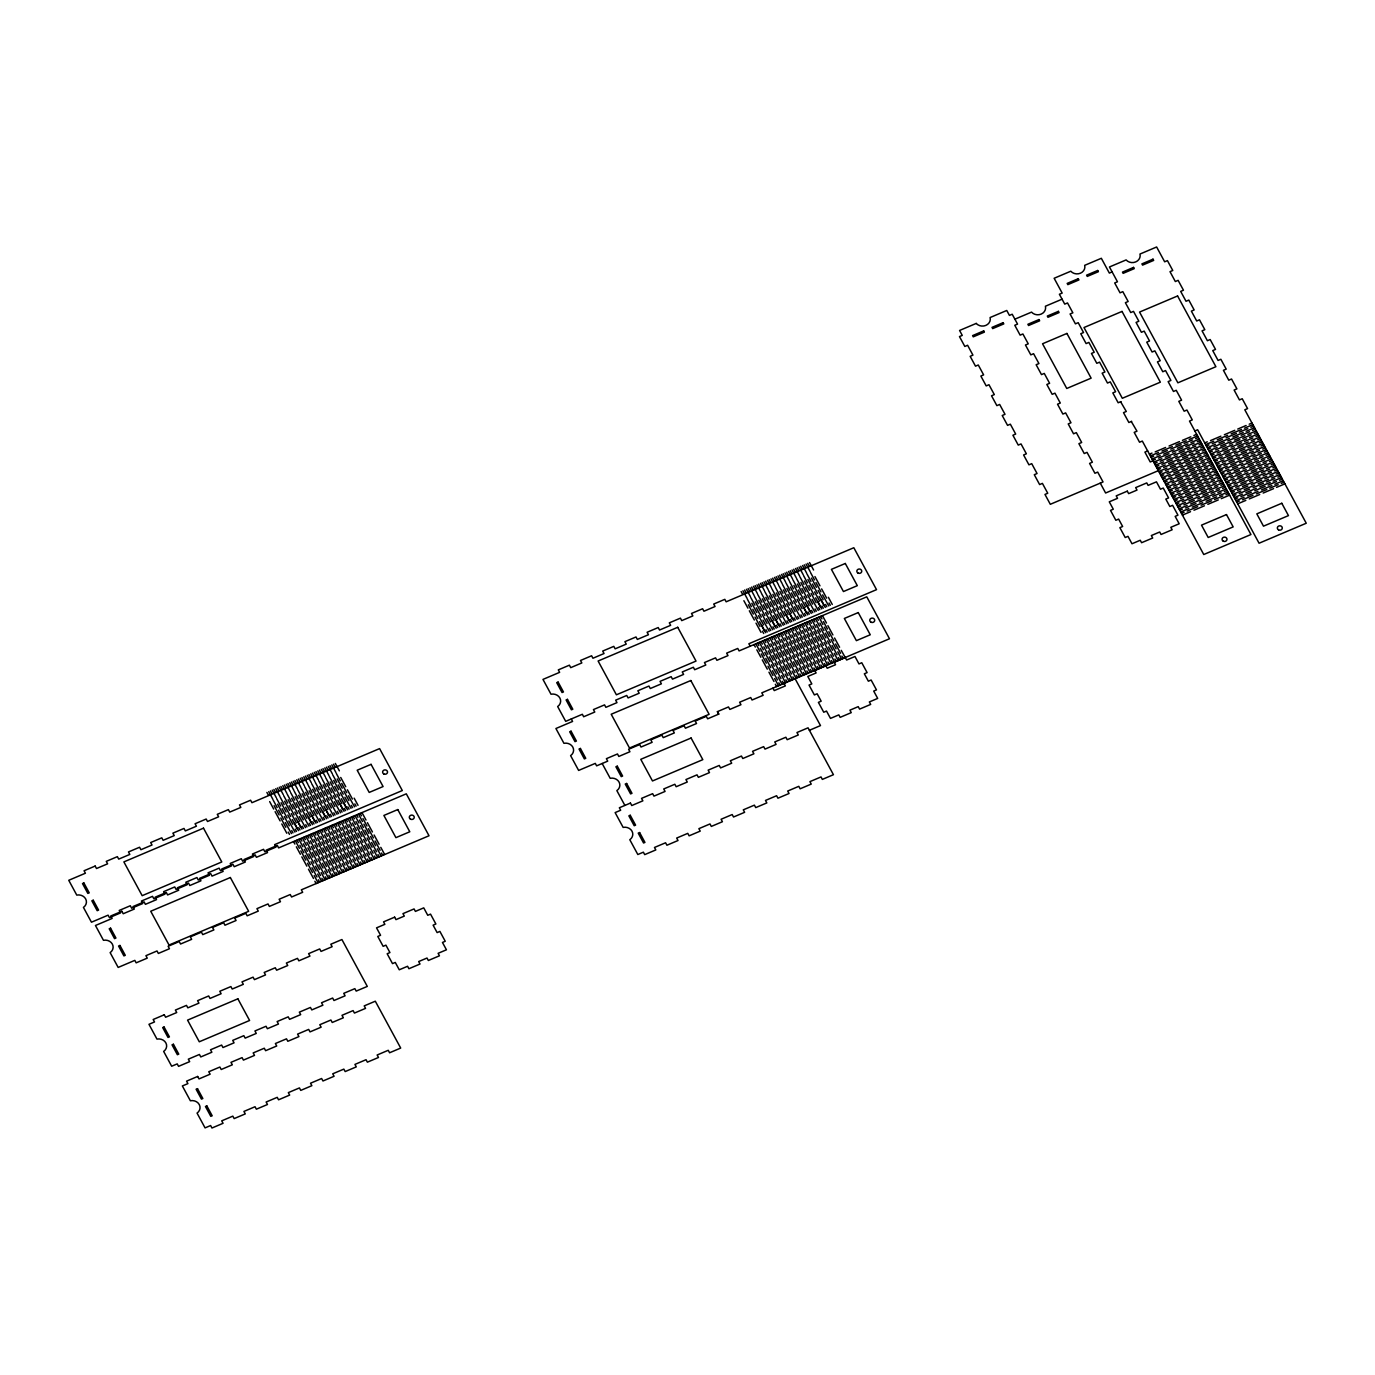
<?xml version="1.0" encoding="UTF-8"?>
<svg xmlns="http://www.w3.org/2000/svg" width="1375" height="1375" viewBox="0 0 1375 1375"><rect width="100%" height="100%" fill="white"/><g stroke="black" fill="none" stroke-linecap="round" stroke-linejoin="round"><path stroke-width="1.5" d="M1131.281 421.472L1136.97 431.2L1134.203 432.369L1139.548 442.234L1142.316 441.066L1203.761 554.52L1250.941 534.531L1189.495 421.077L1192.28 419.891L1186.934 410.025L1184.15 411.211L1178.805 401.345L1181.589 400.159L1176.244 390.294L1173.477 391.48L1168.131 381.614L1170.898 380.428L1165.553 370.562L1162.786 371.748L1157.441 361.883L1160.225 360.714L1154.88 350.848L1152.095 352.017L1146.75 342.152L1149.534 340.983L1144.189 331.117L1141.405 332.286L1136.077 322.42L1138.844 321.234L1133.498 311.369L1130.731 312.555L1125.386 302.689L1128.153 301.503L1122.808 291.637L1120.041 292.823L1114.695 282.958L1117.462 281.772L1109.453 266.973L1126.108 259.927A7.889 6.995 0.9 0 0 1135.716 261.92A7.889 6.995 0.9 0 0 1139.978 254.048L1156.633 246.984L1164.659 261.8L1167.427 260.614L1172.772 270.48L1170.005 271.666L1175.333 281.531L1178.117 280.345L1183.462 290.211L1180.678 291.397L1186.023 301.262L1188.808 300.077L1194.153 309.942L1191.369 311.128L1196.714 320.994L1199.481 319.808L1204.827 329.673L1202.059 330.859L1207.405 340.725L1210.172 339.539L1215.517 349.405L1212.75 350.591L1218.078 360.439L1220.863 359.27L1226.208 369.136L1223.423 370.305L1228.769 380.188L1231.553 379.002L1236.898 388.867L1234.114 390.053L1239.459 399.919L1242.227 398.733L1247.572 408.598L1244.805 409.784L1306.25 523.239L1259.07 543.228L1197.625 429.756L1194.841 430.942M1120.608 401.741L1126.297 411.469L1123.512 412.638L1128.858 422.503L1131.625 421.334M1112.134 271.906L1109.35 273.092L1101.341 258.294L1084.686 265.341A7.889 6.995 0.9 0 1 1080.423 273.213A7.889 6.995 0.9 0 1 1070.798 271.219L1054.144 278.266L1062.17 293.081L1059.386 294.25L1064.731 304.116L1067.516 302.947L1072.861 312.812L1070.077 313.981L1075.422 323.847L1078.206 322.678L1083.534 332.544L1080.767 333.712L1086.112 343.578L1088.88 342.409L1094.225 352.275L1091.458 353.444L1096.803 363.309L1099.57 362.141L1104.916 372.006L1102.148 373.175L1107.477 383.041L1110.261 381.872L1115.606 391.737L1112.822 392.906L1118.167 402.772L1120.952 401.603M1014.888 319.172L1031.542 312.125A7.889 6.995 0.9 0 0 1041.15 314.119A7.889 6.995 0.9 0 0 1045.412 306.23L1062.067 299.183M1147.661 450.931L1144.894 452.1L1150.239 461.966L1153.006 460.797M1149.431 454.197L1152.009 453.097M1155.172 451.894L1165.605 447.477M1169.059 446.016L1179.475 441.598M1182.431 440.344L1190.802 436.803M1193.895 435.497L1196.68 434.311M1150.377 455.933L1158.472 452.495M1161.927 451.034L1172.342 446.617M1175.797 445.156L1186.23 440.739M1189.169 439.484L1197.556 435.944M1151.116 457.308L1153.694 456.208M1156.856 455.005L1167.289 450.588M1170.744 449.127L1181.177 444.709M1184.116 443.455L1192.503 439.914M1195.58 438.608L1198.364 437.422M1152.061 459.044L1160.156 455.606M1163.611 454.145L1174.027 449.728M1177.481 448.267L1187.914 443.85M1190.87 442.595L1199.241 439.055M1152.8 460.419L1155.378 459.336M1158.558 458.116L1168.973 453.698M1172.428 452.238L1182.861 447.82M1185.8 446.583L1194.188 443.025M1197.264 441.719L1200.048 440.55M1153.745 462.155L1161.841 458.717M1165.295 457.256L1175.728 452.839M1179.166 451.378L1189.598 446.961M1192.555 445.723L1200.925 442.166M1154.484 463.53L1157.062 462.447M1160.242 461.244L1170.658 456.827M1174.112 455.366L1184.545 450.948M1187.502 449.694L1195.872 446.136M1198.966 444.83L1201.733 443.661M1204.723 442.887L1207.302 441.805M1210.481 440.602L1220.897 436.184M1224.352 434.723L1234.784 430.306M1237.741 429.052L1246.111 425.494M1249.205 424.188L1251.972 423.019M1155.43 465.266L1163.525 461.845M1166.98 460.384L1177.412 455.967M1180.867 454.506L1191.283 450.089M1194.239 448.834L1202.609 445.277M1205.669 444.623L1213.764 441.203M1217.219 439.742L1227.652 435.325M1231.106 433.864L1241.522 429.447M1244.478 428.192L1252.848 424.634M1156.186 466.658L1158.764 465.558M1161.927 464.355L1172.359 459.938M1175.797 458.477L1186.23 454.059M1189.186 452.805L1197.556 449.264M1200.65 447.958L1203.417 446.772M1206.425 446.016L1209.003 444.916M1212.166 443.713L1222.598 439.295M1226.036 437.834L1236.469 433.417M1239.425 432.163L1247.795 428.622M1250.889 427.316L1253.656 426.13M1157.114 468.394L1165.227 464.956M1168.664 463.495L1179.097 459.078M1182.552 457.617L1192.967 453.2M1195.923 451.945L1204.294 448.405M1207.353 447.752L1215.466 444.314M1218.903 442.853L1229.336 438.436M1232.791 436.975L1243.206 432.558M1246.162 431.303L1254.533 427.762M1157.87 469.769L1160.448 468.669M1163.611 467.466L1174.044 463.048M1177.498 461.587L1187.914 457.17M1190.87 455.916L1199.241 452.375M1202.334 451.069L1205.102 449.883M1208.109 449.127L1210.688 448.027M1213.85 446.823L1224.283 442.406M1227.738 440.945L1238.153 436.528M1241.109 435.273L1249.48 431.733M1252.573 430.427L1255.341 429.241M1158.352 470.662L1105.62 493.006L1100.275 483.141M1158.798 471.505L1166.911 468.067M1170.348 466.606L1180.781 462.189M1184.236 460.728L1194.652 456.311M1197.608 455.056L1205.995 451.516M1209.038 450.863L1217.15 447.425M1220.587 445.964L1231.02 441.547M1234.475 440.086L1244.908 435.669M1247.847 434.414L1256.234 430.873M1159.555 472.88L1162.133 471.797M1165.295 470.577L1175.728 466.159M1179.183 464.698L1189.598 460.281M1192.555 459.044L1200.925 455.486M1204.019 454.18L1206.803 453.011M1209.794 452.238L1212.372 451.155M1215.534 449.934L1225.967 445.517M1229.422 444.056L1239.838 439.639M1242.794 438.402L1251.164 434.844M1254.258 433.538L1257.042 432.369M1160.5 474.616L1168.595 471.178M1172.05 469.717L1182.466 465.3M1185.92 463.839L1196.353 459.422M1199.292 458.184L1207.68 454.627M1210.739 453.973L1218.834 450.536M1222.289 449.075L1232.705 444.658M1236.159 443.197L1246.592 438.78M1249.531 437.542L1257.919 433.984M1161.239 476.008L1163.817 474.908M1166.997 473.705L1177.412 469.288M1180.867 467.827L1191.3 463.409M1194.239 462.155L1202.627 458.614M1205.703 457.291L1208.487 456.122M1211.478 455.348L1214.056 454.266M1217.236 453.063L1227.652 448.645M1231.106 447.184L1241.539 442.767M1244.478 441.512L1252.866 437.955M1255.942 436.648L1258.727 435.48M1162.184 477.727L1170.28 474.306M1173.734 472.845L1184.15 468.428M1187.605 466.967L1198.037 462.55M1200.994 461.295L1209.364 457.755M1212.423 457.084L1220.519 453.664M1223.973 452.203L1234.389 447.786M1237.844 446.325L1248.277 441.908M1251.233 440.653L1259.603 437.113M1162.923 479.119L1165.502 478.019M1168.681 476.816L1179.097 472.398M1182.552 470.938L1192.984 466.52M1195.923 465.266L1204.311 461.725M1207.388 460.419L1210.172 459.233M1213.163 458.477L1215.741 457.377M1218.92 456.173L1229.336 451.756M1232.791 450.295L1243.223 445.878M1246.18 444.623L1254.55 441.083M1257.627 439.777L1260.411 438.591M1163.869 480.855L1171.964 477.417M1175.419 475.956L1185.852 471.539M1189.289 470.078L1199.722 465.661M1202.678 464.406L1211.048 460.866M1214.108 460.212L1222.203 456.775M1225.658 455.314L1236.091 450.897M1239.528 449.436L1249.961 445.019M1252.917 443.764L1261.288 440.223M1164.608 482.23L1167.186 481.147M1170.366 479.927L1180.798 475.509M1184.236 474.048L1194.669 469.631M1197.625 468.377L1205.995 464.836M1209.089 463.53L1211.856 462.361M1214.847 461.587L1217.425 460.488M1220.605 459.284L1231.037 454.867M1234.475 453.406L1244.908 448.989M1247.864 447.734L1256.234 444.194M1259.328 442.887L1262.095 441.719M1165.553 483.966L1173.648 480.528M1177.103 479.067L1187.536 474.65M1190.991 473.189L1201.406 468.772M1204.362 467.517L1212.733 463.977M1215.792 463.323L1223.888 459.886M1227.342 458.425L1237.775 454.008M1241.23 452.547L1251.645 448.13M1254.602 446.875L1262.972 443.334M1166.309 485.341L1168.888 484.258M1172.05 483.038L1182.483 478.62M1185.92 477.159L1196.353 472.742M1199.309 471.505L1207.68 467.947M1210.773 466.641L1213.541 465.472M1216.548 464.698L1219.127 463.616M1222.289 462.395L1232.722 457.978M1236.159 456.517L1246.592 452.1M1249.548 450.863L1257.919 447.305M1261.012 445.998L1263.78 444.83M1167.237 487.077L1175.35 483.656M1178.788 482.195L1189.22 477.778M1192.675 476.3L1203.091 471.9M1206.047 470.645L1214.417 467.087M1217.477 466.434L1225.589 463.014M1229.027 461.536L1239.459 457.119M1242.914 455.658L1253.33 451.241M1256.286 450.003L1264.656 446.445M1167.994 488.469L1170.572 487.369M1173.734 486.166L1184.167 481.748M1187.622 480.288L1198.037 475.87M1200.994 474.616L1209.364 471.075M1212.458 469.752L1215.225 468.583M1218.233 467.827L1220.811 466.727M1223.973 465.523L1234.406 461.106M1237.861 459.645L1248.277 455.228M1251.233 453.973L1259.603 450.433M1262.697 449.109L1265.464 447.941M1168.922 490.188L1177.034 486.767M1180.472 485.306L1190.905 480.889M1194.359 479.428L1204.792 475.011M1207.731 473.756L1216.119 470.216M1219.161 469.545L1227.273 466.125M1230.728 464.664L1241.144 460.247M1244.598 458.786L1255.031 454.369M1257.97 453.114L1266.358 449.573M1169.678 491.58L1172.256 490.48M1175.419 489.277L1185.852 484.859M1189.306 483.398L1199.722 478.981M1202.678 477.727L1211.066 474.186M1214.142 472.88L1216.927 471.694M1219.917 470.938L1222.495 469.838M1225.658 468.634L1236.091 464.217M1239.545 462.756L1249.961 458.339M1252.917 457.084L1261.305 453.544M1264.381 452.238L1267.166 451.052M1170.623 493.316L1178.719 489.878M1182.173 488.417L1192.589 484M1196.044 482.539L1206.477 478.122M1209.416 476.867L1217.803 473.327M1220.863 472.673L1228.958 469.236M1232.412 467.775L1242.828 463.358M1246.283 461.897L1256.716 457.48M1259.655 456.225L1268.042 452.684M1171.362 494.691L1173.941 493.608M1177.12 492.388L1187.536 487.97M1190.991 486.509L1201.423 482.092M1204.362 480.855L1212.75 477.297M1215.827 475.991L1218.611 474.822M1221.602 474.048L1224.18 472.966M1227.359 471.745L1237.775 467.328M1241.23 465.867L1251.662 461.45M1254.602 460.195L1262.989 456.655M1266.066 455.348L1268.85 454.18M1172.308 496.427L1180.403 492.989M1183.858 491.528L1194.273 487.111M1197.728 485.65L1208.161 481.233M1211.117 479.995L1219.487 476.438M1222.547 475.784L1230.642 472.347M1234.097 470.886L1244.53 466.469M1247.967 465.008L1258.4 460.591M1261.356 459.353L1269.727 455.795M1173.047 497.802L1175.625 496.719M1178.805 495.516L1189.22 491.098M1192.675 489.637L1203.108 485.22M1206.064 483.966L1214.434 480.408M1217.511 479.102L1220.295 477.933M1223.286 477.159L1225.864 476.077M1229.044 474.873L1239.459 470.456M1242.914 468.978L1253.347 464.578M1256.303 463.323L1264.673 459.766M1267.75 458.459L1270.534 457.291M1173.992 499.537L1182.088 496.117M1185.542 494.656L1195.975 490.239M1199.413 488.778L1209.845 484.361M1212.802 483.106L1221.172 479.548M1224.231 478.895L1232.327 475.475M1235.781 474.014L1246.214 469.597M1249.652 468.136L1260.084 463.719M1263.041 462.464L1271.411 458.906M1174.748 500.93L1177.309 499.83M1180.489 498.627L1190.922 494.209M1194.359 492.748L1204.792 488.331M1207.748 487.077L1216.119 483.536M1219.213 482.23L1221.98 481.044M1224.987 480.288L1227.566 479.188M1230.728 477.984L1241.161 473.567M1244.598 472.106L1255.031 467.689M1257.987 466.434L1266.358 462.894M1269.452 461.587L1272.219 460.402M1175.677 502.666L1183.772 499.228M1187.227 497.767L1197.659 493.35M1201.114 491.889L1211.53 487.472M1214.486 486.217L1222.856 482.677M1225.916 482.006L1234.011 478.586M1237.466 477.125L1247.898 472.708M1251.353 471.247L1261.769 466.83M1264.725 465.575L1273.095 462.034M1176.433 504.041L1179.011 502.941M1182.173 501.738L1192.606 497.32M1196.044 495.859L1206.477 491.442M1209.433 490.188L1217.803 486.647M1220.897 485.341L1223.664 484.155M1226.672 483.398L1229.25 482.298M1232.412 481.095L1242.845 476.678M1246.3 475.217L1256.716 470.8M1259.672 469.545L1268.042 466.005M1271.136 464.698L1273.903 463.512M1177.361 505.777L1185.473 502.339M1188.911 500.878L1199.344 496.461M1202.798 495L1213.214 490.583M1216.17 489.328L1224.541 485.787M1227.6 485.134L1235.713 481.697M1239.15 480.236L1249.583 475.819M1253.037 474.358L1263.453 469.941M1266.409 468.686L1274.797 465.145M1178.117 507.152L1180.695 506.069M1183.858 504.848L1194.291 500.431M1197.745 498.97L1208.161 494.553M1211.117 493.316L1219.487 489.758M1222.581 488.452L1225.348 487.283M1228.356 486.509L1230.934 485.427M1234.097 484.206L1244.53 479.789M1247.984 478.328L1258.4 473.911M1261.356 472.673L1269.727 469.116M1272.82 467.809L1275.587 466.641M1179.045 508.887L1187.158 505.45M1190.612 503.989L1201.028 499.572M1204.483 498.111L1214.916 493.694M1217.855 492.456L1226.242 488.898M1229.302 488.245L1237.397 484.808M1240.852 483.347L1251.267 478.93M1254.722 477.469L1265.155 473.052M1268.094 471.814L1276.481 468.256M1179.802 510.262L1182.38 509.18M1185.542 507.977L1195.975 503.559M1199.43 502.098L1209.845 497.681M1212.802 496.427L1221.189 492.869M1224.266 491.562L1227.05 490.394M1230.041 489.62L1232.619 488.538M1235.781 487.334L1246.214 482.917M1249.669 481.456L1260.084 477.039M1263.041 475.784L1271.428 472.227M1274.505 470.92L1277.289 469.752M1180.747 511.998L1188.842 508.578M1192.297 507.117L1202.713 502.7M1206.167 501.239L1216.6 496.822M1219.556 495.567L1227.927 492.009M1230.986 491.356L1239.081 487.936M1242.536 486.475L1252.952 482.058M1256.406 480.597L1266.839 476.18M1269.795 474.925L1278.166 471.367M1181.486 513.391L1184.064 512.291M1187.244 511.088L1197.659 506.67M1201.114 505.209L1211.547 500.792M1214.486 499.537L1222.873 495.997M1225.95 494.691L1228.734 493.505M1231.725 492.748L1234.303 491.648M1237.483 490.445L1247.898 486.028M1251.353 484.567L1261.786 480.15M1264.725 478.895L1273.112 475.355M1276.189 474.048L1278.973 472.863M571.244 718.987L572.584 721.445L555.913 728.509L563.939 743.308A7.889 6.995 0.9 0 1 572.825 747.123A7.889 6.995 0.9 0 1 570.608 755.631L578.634 770.43L595.289 763.383L596.63 765.841L607.716 761.148L606.392 758.673L617.495 753.964L618.819 756.439L629.922 751.73L628.598 749.272L639.684 744.562L641.025 747.038L652.128 742.328L650.788 739.87L661.891 735.161L663.231 737.636L674.334 732.927L672.994 730.452L684.097 725.759L685.438 728.217L696.541 723.525L695.2 721.05L706.303 716.358L707.644 718.816L718.747 714.106L717.406 711.648L728.509 706.939L729.85 709.414L740.953 704.705L739.612 702.247L750.716 697.537L752.039 700.012L763.142 695.303L761.802 692.845L889.487 638.756L866.766 596.836L739.097 650.908L737.756 648.45L726.653 653.142L727.994 655.617L716.891 660.309L715.567 657.852L704.464 662.544L705.788 665.019L694.684 669.728L693.361 667.253L682.258 671.962L683.598 674.42L672.495 679.13L671.155 676.655L660.052 681.364L661.392 683.822L650.289 688.531L648.948 686.056L637.845 690.766L639.186 693.223L628.083 697.933L626.742 695.475L615.656 700.167L616.98 702.642L605.877 707.334L604.553 704.877L593.45 709.569L594.773 712.044L583.67 716.753L582.347 714.278L565.692 721.342L557.666 706.544A7.889 6.995 0.9 0 0 559.883 698.019A7.889 6.995 0.9 0 0 550.997 694.203L542.97 679.405L559.625 672.341L558.302 669.883L569.405 665.173L570.728 667.648L581.831 662.939L580.508 660.481L591.611 655.772L592.934 658.247L604.038 653.538L602.697 651.08L613.8 646.37L615.141 648.828L626.244 644.136L624.903 641.661L636.006 636.969L637.347 639.427L648.45 634.734L647.109 632.259L658.212 627.55L659.553 630.025L670.639 625.316L669.316 622.858L680.419 618.148L681.742 620.623L692.845 615.914L691.522 613.456L702.608 608.747L703.948 611.222L715.052 606.513L713.711 604.055L724.814 599.345L726.155 601.803L853.823 547.731L876.528 589.652L748.859 643.741L750.2 646.198M845.298 657.559L834.195 662.252L835.536 664.727L827.2 668.25L825.877 665.775L814.773 670.484L816.114 672.942L807.795 676.466L811.817 683.908L809.033 685.077L814.378 694.942L817.145 693.773L821.167 701.198L818.4 702.367L823.745 712.233L826.513 711.064L830.5 718.403L838.819 714.88L840.159 717.355L851.245 712.645L849.922 710.17L858.241 706.647L859.581 709.122L870.684 704.412L869.344 701.955L877.68 698.414L873.709 691.075L876.477 689.889L871.131 680.023L868.364 681.209L864.342 673.784L867.109 672.598L861.764 662.733L858.997 663.919L854.975 656.494L846.639 660.017L841.242 650.341M1182.431 515.127L1190.527 511.689M1193.981 510.228L1204.414 505.811M1207.852 504.35L1218.284 499.933M1221.241 498.678L1229.611 495.137M1232.67 494.484L1240.766 491.047M1244.22 489.586L1254.653 485.169M1258.091 483.708L1268.523 479.291M1271.48 478.036L1279.85 474.495M1233.409 495.859L1235.987 494.759M1239.167 493.556L1249.583 489.139M1253.037 487.678L1263.47 483.261M1266.427 482.006L1274.797 478.466M1277.891 477.159L1280.658 475.973M1234.355 497.595L1242.45 494.158M1245.905 492.697L1256.338 488.28M1259.775 486.819L1270.208 482.402M1273.164 481.147L1281.534 477.606M1235.111 498.97L1237.689 497.887M1240.852 496.667L1251.284 492.25M1254.722 490.789L1265.155 486.372M1268.111 485.134L1276.481 481.577M1279.575 480.27L1282.342 479.102M1236.039 500.706L1244.134 497.269M1247.589 495.808L1258.022 491.391M1261.477 489.93L1271.892 485.513M1274.848 484.275L1283.219 480.717M1236.795 502.081L1239.373 500.998M1242.536 499.795L1252.969 495.378M1256.423 493.917L1266.839 489.5M1269.795 488.245L1278.166 484.688M1281.259 483.381L1284.027 482.212M1237.723 503.817L1245.836 500.397M1249.273 498.936L1259.706 494.519M1263.161 493.058L1273.577 488.641M1276.533 487.386L1284.92 483.845M809.394 730.297L820.497 725.588L795.111 678.734M809.548 562.547L813.587 569.989M828.369 597.266L832.27 604.467M807.727 563.32L809.067 565.778M814.945 576.572L819.964 585.836M821.631 588.913L826.65 598.177M829.073 603.006L830.311 605.292M806.042 564.025L810.081 571.467M810.494 572.498L814.516 579.941M815.942 582.553L820.961 591.817M822.611 594.894L828.764 605.962M804.22 564.798L805.561 567.273M811.439 578.067L816.458 587.331M818.125 590.391L823.144 599.655M825.567 604.484L826.805 606.788M802.553 565.503L806.575 572.945M821.356 600.239L825.258 607.441M806.987 573.977L811.009 581.419M812.436 584.048L817.455 593.312M819.105 596.372L824.123 605.636M800.714 566.277L802.055 568.752M807.933 579.545L812.952 588.809M814.619 591.886L819.638 601.15M822.061 605.98L823.298 608.266M799.047 566.998L803.069 574.441M817.85 601.734L821.752 608.919M803.481 575.455L807.503 582.914M808.93 585.527L813.948 594.791M815.616 597.867L820.617 607.131M797.208 567.772L798.548 570.23M804.427 581.023L809.445 590.305M811.113 593.364L816.131 602.628M818.555 607.458L819.792 609.744M822.439 615.605L826.461 623.047M827.888 625.677L832.906 634.941M834.573 638L839.592 647.264M795.541 568.477L799.562 575.919M799.975 576.95L803.997 584.392M805.423 587.022L810.442 596.286M812.109 599.345L818.245 610.414M820.617 616.378L821.941 618.853M823.436 621.586L827.458 629.028M828.884 631.658L833.903 640.922M835.57 643.998L840.589 653.262M841.947 656.081L843.202 658.367M800.92 582.519L805.939 591.783M807.606 594.842L812.625 604.106M793.702 569.25L795.042 571.725M815.048 608.953L816.286 611.239M818.933 617.1L822.955 624.542M824.381 627.155L829.4 636.419M831.067 639.495L836.086 648.759M837.736 651.819L841.638 659.02M792.034 569.972L796.056 577.414M796.469 578.428L800.491 585.87M801.917 588.5L806.936 597.764M808.603 600.841L814.739 611.892M817.111 617.873L818.434 620.331M819.93 623.081L823.952 630.523M825.378 633.136L830.397 642.417M832.064 645.477L837.083 654.741M838.441 657.559L839.695 659.845M790.195 570.745L791.536 573.203M797.414 583.997L802.433 593.261M804.1 596.337L809.119 605.602M811.542 610.431L812.78 612.717M815.427 618.578L819.448 626.02M820.875 628.65L825.894 637.914M827.561 640.973L832.58 650.237M834.23 653.314L838.131 660.516M788.528 571.45L792.55 578.892M807.331 606.186L811.233 613.388M792.962 579.923L796.984 587.366M798.411 589.978L803.43 599.242M805.097 602.319L810.116 611.583M813.605 619.352L814.928 621.827M816.423 624.559L820.445 632.002M821.872 634.631L826.891 643.895M828.558 646.955L833.577 656.219M834.952 659.038L836.189 661.341M786.689 572.223L788.03 574.698M793.908 585.492L798.927 594.756M800.594 597.816L805.613 607.08M808.036 611.909L809.273 614.212M811.92 620.056L815.959 627.498M817.369 630.128L822.388 639.392M824.055 642.469L829.073 651.733M830.723 654.792L834.625 661.994M785.022 572.928L789.044 580.37M803.825 607.664L807.727 614.866M789.456 581.402L793.478 588.844M794.905 591.473L799.923 600.737M801.591 603.797L806.609 613.061M810.098 620.83L811.422 623.305M812.917 626.055L816.939 633.497M818.366 636.109L823.384 645.373M825.052 648.45L830.07 657.714M831.445 660.533L832.683 662.819M783.183 573.702L784.523 576.177M790.402 586.97L795.42 596.234M797.087 599.311L802.106 608.575M804.53 613.405L805.767 615.691M808.414 621.552L812.453 628.994M813.862 631.606L818.881 640.888M820.548 643.947L825.567 653.211M827.217 656.287L831.119 663.472M781.516 574.423L785.538 581.866M785.95 582.88L789.972 590.339M791.398 592.952L796.417 602.216M798.084 605.292L804.22 616.344M806.592 622.325L807.916 624.783M809.411 627.533L813.433 634.975M814.859 637.605L819.878 646.869M821.545 649.928L826.564 659.192M827.939 662.011L829.177 664.297M779.677 575.197L781.017 577.655M786.895 588.448L791.914 597.73M793.581 600.789L798.6 610.053M801.023 614.883L802.261 617.169M804.908 623.03L808.947 630.472M810.356 633.102L815.375 642.366M817.042 645.425L822.061 654.706M823.711 657.766L827.612 664.967M778.009 575.902L782.031 583.344M782.444 584.375L786.466 591.817M787.892 594.447L792.911 603.711M794.578 606.77L800.714 617.839M803.086 623.803L804.409 626.278M805.905 629.011L809.927 636.453M811.353 639.083L816.372 648.347M818.039 651.423L823.058 660.688M824.433 663.506L825.67 665.792M776.17 576.675L777.511 579.15M783.389 589.944L788.408 599.208M790.075 602.267L795.094 611.531M797.517 616.378L798.755 618.664M801.402 624.525L805.441 631.967M806.85 634.58L811.869 643.844M813.536 646.92L818.555 656.184M820.205 659.244L824.106 666.445M774.503 577.397L778.525 584.839M778.938 585.853L782.959 593.295M784.386 595.925L789.405 605.189M791.072 608.266L797.208 619.317M799.58 625.298L800.903 627.756M802.398 630.506L806.42 637.948M807.847 640.561L812.866 649.842M814.533 652.902L819.552 662.166M820.927 664.984L822.164 667.27M772.664 578.17L774.005 580.628M779.883 591.422L784.902 600.686M786.569 603.762L791.587 613.027M794.011 617.856L795.248 620.142M797.895 626.003L801.934 633.445M803.344 636.075L808.362 645.339M810.03 648.398L815.048 657.663M816.698 660.739L820.6 667.941M770.997 578.875L775.019 586.317M789.8 613.611L793.702 620.812M775.431 587.348L779.453 594.791M780.88 597.403L785.898 606.684M787.566 609.744L792.584 619.008M796.073 626.777L797.397 629.252M798.892 631.984L802.914 639.427M804.341 642.056L809.359 651.32M811.027 654.38L816.045 663.644M817.42 666.462L818.658 668.766M769.158 579.648L770.498 582.123M776.377 592.917L781.395 602.181M783.062 605.241L788.081 614.505M790.505 619.334L791.742 621.638M794.389 627.481L798.428 634.923M799.837 637.553L804.856 646.817M806.523 649.894L811.542 659.158M813.209 662.217L817.094 669.419M767.491 580.353L771.513 587.812M786.294 615.089L790.195 622.291M771.925 588.827L775.947 596.269M777.373 598.898L782.392 608.162M784.059 611.222L789.078 620.486M792.567 628.255L793.891 630.73M795.386 633.48L799.408 640.922M800.834 643.534L805.853 652.798M807.52 655.875L812.539 665.139M813.914 667.958L815.152 670.244M765.652 581.144L766.992 583.602M772.87 594.395L777.889 603.659M779.556 606.736L784.575 616M786.998 620.83L788.253 623.116M790.883 628.977L794.922 636.419M796.331 639.031L801.35 648.312M803.017 651.372L808.036 660.636M809.703 663.713L813.587 670.897M763.984 581.848L768.006 589.291M768.419 590.322L772.441 597.764M773.867 600.377L778.886 609.641M780.553 612.717L786.689 623.769M789.061 629.75L790.384 632.208M791.88 634.958L795.902 642.4M797.328 645.03L802.347 654.294M804.014 657.353L809.033 666.617M810.408 669.436L811.645 671.722M762.145 582.622L763.486 585.08M769.364 595.873L774.383 605.155M776.05 608.214L781.069 617.478M783.492 622.308L784.747 624.594M787.377 630.455L791.416 637.897M792.825 640.527L797.844 649.791M799.511 652.85L804.53 662.131M806.197 665.191L810.081 672.392M760.478 583.327L764.5 590.769M764.913 591.8L768.952 599.242M770.361 601.872L775.38 611.136M777.047 614.195L783.183 625.264M785.555 631.228L786.878 633.703M788.373 636.436L792.395 643.878M793.822 646.508L798.841 655.772M800.508 658.848L805.527 668.113M806.902 670.931L808.139 673.217M758.639 584.1L759.98 586.575M765.858 597.369L770.877 606.633M772.544 609.692L777.562 618.956M779.986 623.803L781.241 626.089M783.87 631.95L787.909 639.392M789.319 642.005L794.338 651.269M796.005 654.345L801.023 663.609M802.691 666.669L806.575 673.87M756.972 584.822L760.994 592.264M775.775 619.541L779.677 626.742M761.406 593.278L765.445 600.72M766.855 603.35L771.873 612.614M773.541 615.691L778.559 624.955M782.048 632.723L783.389 635.181M784.867 637.931L788.906 645.373M790.316 647.986L795.334 657.267M797.002 660.327L802.02 669.591M803.395 672.409L804.633 674.695M755.133 585.595L756.473 588.053M762.352 598.847L767.37 608.111M769.038 611.188L774.056 620.452M776.48 625.281L777.734 627.567M780.364 633.428L784.403 640.87M785.812 643.5L790.831 652.764M792.498 655.823L797.517 665.087M799.184 668.164L803.069 675.366M753.466 586.3L757.488 593.742M772.269 621.036L776.17 628.237M757.9 594.773L761.939 602.216M763.348 604.828L768.367 614.109M770.034 617.169L775.053 626.433M778.542 634.202L779.883 636.677M781.361 639.409L785.4 646.852M786.809 649.481L791.828 658.745M793.495 661.805L798.514 671.069M799.889 673.887L801.127 676.191M751.627 587.073L752.967 589.548M758.845 600.342L763.864 609.606M765.531 612.666L770.55 621.93M772.973 626.759L774.228 629.062M776.858 634.906L780.897 642.348M782.306 644.978L787.325 654.242M788.992 657.319L794.011 666.583M795.678 669.642L799.562 676.844M749.959 587.778L753.981 595.237M754.394 596.252L758.433 603.694M759.842 606.323L764.861 615.588M766.528 618.647L772.664 629.716M775.036 635.68L776.377 638.155M777.855 640.905L781.894 648.347M783.303 650.959L788.322 660.223M789.989 663.3L795.008 672.564M796.383 675.383L797.62 677.669M755.339 601.82L760.358 611.084M762.025 614.161L767.044 623.425M748.137 588.569L749.461 591.027M769.467 628.255L770.722 630.541M773.352 636.402L777.391 643.844M778.8 646.473L783.819 655.737M785.486 658.797L790.505 668.061M792.172 671.138L796.073 678.322M746.453 589.273L750.475 596.716M750.888 597.747L754.927 605.189M756.336 607.802L761.355 617.066M763.022 620.142L769.158 631.194M771.53 637.175L772.87 639.633M774.348 642.383L778.388 649.825M779.797 652.455L784.816 661.719M786.483 664.778L791.502 674.042M792.877 676.861L794.114 679.147M744.631 590.047L745.955 592.505M751.833 603.298L756.852 612.58M758.519 615.639L763.538 624.903M765.961 629.733L767.216 632.036M769.845 637.88L773.884 645.322M775.294 647.952L780.312 657.216M781.98 660.275L786.998 669.556M788.666 672.616L792.567 679.817M742.947 590.752L746.969 598.194M761.75 625.488L765.652 632.689M747.381 599.225L751.42 606.667M752.83 609.297L757.848 618.561M759.516 621.62L764.534 630.884M768.023 638.653L769.364 641.128M770.842 643.861L774.881 651.303M776.291 653.933L781.309 663.197M782.977 666.273L787.995 675.538M789.37 678.356L790.608 680.642M741.125 591.525L742.448 594M748.344 604.794L753.345 614.058M755.012 617.117L760.031 626.381M762.455 631.228L763.709 633.514M766.339 639.375L770.378 646.817M771.788 649.43L776.806 658.694M778.473 661.77L783.492 671.034M785.159 674.094L789.061 681.295M743.875 600.703L747.914 608.145M749.323 610.775L754.342 620.039M756.009 623.116L761.028 632.38M764.517 640.148L765.858 642.606M767.336 645.356L771.375 652.798M772.784 655.411L777.803 664.692M779.47 667.752L784.489 677.016M785.864 679.834L787.102 682.12M762.833 640.853L766.872 648.295M768.298 650.925L773.317 660.189M774.967 663.248L779.986 672.512M781.653 675.589L785.555 682.791M784.025 683.427L785.348 685.902L774.245 690.594L772.922 688.136M761.011 641.627L762.352 644.102M763.83 646.834L767.869 654.277M769.278 656.906L774.297 666.17M775.964 669.23L780.983 678.511M782.358 681.312L783.595 683.616M759.327 642.331L763.366 649.773M764.792 652.403L769.811 661.667M771.461 664.744L776.48 674.008M778.147 677.067L782.048 684.269M757.505 643.105L758.845 645.58M760.323 648.33L764.363 655.772M765.772 658.384L770.791 667.648M772.458 670.725L777.477 679.989M778.852 682.808L780.089 685.094M755.82 643.827L759.859 651.269M761.286 653.898L766.305 663.162M767.955 666.222L772.973 675.486M774.641 678.562L778.542 685.747M753.998 644.6L755.339 647.058M756.817 649.808L760.856 657.25M762.266 659.88L767.284 669.144M768.952 672.203L773.97 681.467M775.345 684.286L776.583 686.572M717.406 711.648L718.747 714.106M602.164 763.486L610.191 778.284A7.889 6.995 0.9 0 1 619.077 782.1A7.889 6.995 0.9 0 1 616.859 790.625L624.886 805.423M335.328 763.417L339.367 770.859M354.148 798.153L358.033 805.355M361.969 812.608L366.008 820.05M367.417 822.68L372.436 831.944M374.103 835.003L379.122 844.267M380.772 847.344L384.673 854.528M333.506 764.191L334.847 766.666M340.725 777.459L345.744 786.723M347.394 789.783L352.412 799.047M360.147 813.381L361.47 815.839M362.966 818.589L366.988 826.031M368.414 828.661L373.433 837.925M375.1 840.984L380.119 850.248M354.853 803.877L356.091 806.18M381.494 853.067L382.731 855.353M331.822 764.913L335.861 772.355M336.256 773.369L340.295 780.811M341.722 783.441L346.741 792.705M348.391 795.764L354.527 806.833M358.462 814.086L362.502 821.528M363.911 824.158L368.93 833.422M370.597 836.481L375.616 845.762M377.283 848.822L381.167 856.023M337.219 778.938L342.238 788.202M343.888 791.278L348.906 800.542M330 765.686L331.341 768.144M351.347 805.372L352.584 807.658M356.641 814.859L357.964 817.334M359.459 820.067L363.481 827.509M364.908 830.139L369.927 839.403M371.594 842.48L376.613 851.744M377.987 854.562L379.225 856.848M328.316 766.391L332.355 773.833M332.75 774.864L336.789 782.306M338.216 784.919L343.234 794.183M344.884 797.259L351.02 808.328M354.956 815.581L358.995 823.023M360.405 825.636L365.423 834.9M367.091 837.977L372.109 847.241M373.777 850.3L377.661 857.502M326.494 767.164L327.834 769.639M333.712 780.433L338.731 789.697M340.381 792.756L345.4 802.02M347.841 806.85L349.078 809.153M353.134 816.355L354.458 818.812M355.953 821.562L359.975 829.005M361.402 831.634L366.42 840.898M368.087 843.958L373.106 853.222M374.481 856.041L375.719 858.327M324.809 767.869L328.848 775.311M343.63 802.605L347.531 809.806M351.45 817.059L355.489 824.502M356.898 827.131L361.917 836.395M363.584 839.455L368.603 848.719M370.27 851.795L374.155 858.997M329.244 776.342L333.283 783.784M334.709 786.414L339.728 795.678M341.378 798.738L346.397 808.002M322.987 768.642L324.328 771.117M330.206 781.911L335.225 791.175M336.875 794.234L341.894 803.516M344.334 808.345L345.572 810.631M349.628 817.833L350.952 820.308M352.447 823.041L356.469 830.483M357.895 833.113L362.914 842.377M364.581 845.436L369.6 854.717M370.975 857.519L372.212 859.822M321.303 769.364L325.342 776.806M340.123 804.083L344.025 811.284M347.944 818.538L351.983 825.997M353.392 828.609L358.411 837.873M360.078 840.95L365.097 850.214M366.764 853.273L370.648 860.475M325.738 777.82L329.777 785.263M331.203 787.892L336.222 797.156M337.872 800.233L342.891 809.497M319.481 770.137L320.822 772.595M326.7 783.389L331.719 792.653M333.369 795.73L338.387 804.994M346.122 819.328L347.462 821.786M348.941 824.536L352.98 831.978M354.389 834.591L359.408 843.855M361.075 846.931L366.094 856.195M340.828 809.823L342.066 812.109M367.469 859.014L368.706 861.3M317.797 770.842L321.836 778.284M322.231 779.316L326.27 786.758M327.697 789.387L332.716 798.652M334.366 801.711L340.519 812.78M344.438 820.033L348.477 827.475M349.886 830.105L354.905 839.369M356.572 842.428L361.591 851.692M363.258 854.769L367.142 861.953M315.975 771.616L317.316 774.091M323.194 784.884L328.213 794.148M329.862 797.208L334.881 806.472M342.616 820.806L343.956 823.264M345.434 826.014L349.473 833.456M350.883 836.086L355.902 845.35M357.569 848.409L362.588 857.673M337.322 811.319L338.559 813.605M363.962 860.492L365.2 862.778M314.291 772.337L318.33 779.78M318.725 780.794L322.764 788.236M324.191 790.866L329.209 800.13M330.859 803.189L337.013 814.258M340.931 821.511L344.97 828.953M346.38 831.583L351.398 840.847M353.066 843.906L358.084 853.188M359.752 856.247L363.636 863.448M312.469 773.111L313.809 775.569M319.688 786.362L324.706 795.627M326.373 798.703L331.375 807.967M333.816 812.797L335.053 815.083M339.109 822.284L340.45 824.759M341.928 827.492L345.967 834.934M347.377 837.564L352.395 846.828M354.062 849.905L359.081 859.169M360.456 861.987L361.694 864.273M310.784 773.816L314.823 781.258M315.219 782.289L319.258 789.731M320.684 792.344L325.703 801.608M327.353 804.684L333.506 815.753M337.425 823.006L341.464 830.448M342.873 833.061L347.892 842.325M349.559 845.402L354.578 854.666M356.245 857.725L360.13 864.927M308.962 774.589L310.303 777.064M316.181 787.858L321.2 797.122M322.867 800.181L327.886 809.445M330.309 814.275L331.547 816.578M335.603 823.78L336.944 826.238M338.422 828.987L342.461 836.43M343.87 839.059L348.889 848.323M350.556 851.383L355.575 860.647M356.95 863.466L358.188 865.752M307.278 775.294L311.317 782.736M326.098 810.03L330 817.231M333.919 824.484L337.958 831.927M339.367 834.556L344.386 843.82M346.053 846.88L351.072 856.144M352.739 859.22L356.641 866.422M311.73 783.767L315.752 791.209M317.178 793.839L322.197 803.103M323.847 806.163L328.866 815.427M305.456 776.067L306.797 778.542M312.675 789.336L317.694 798.6M319.361 801.659L324.38 810.941M332.097 825.258L333.438 827.733M334.916 830.466L338.955 837.908M340.364 840.538L345.383 849.802M347.05 852.861L352.069 862.142M326.803 815.77L328.041 818.056M353.444 864.944L354.681 867.247M303.772 776.789L307.811 784.231M322.592 811.525L326.494 818.709M330.413 825.962L334.452 833.422M335.861 836.034L340.88 845.298M342.547 848.375L347.566 857.639M349.233 860.698L353.134 867.9M308.223 785.245L312.245 792.688M313.672 795.317L318.691 804.581M320.341 807.658L325.359 816.922M301.95 777.562L303.291 780.02M309.169 790.814L314.188 800.078M315.855 803.155L320.873 812.419M328.591 826.753L329.931 829.211M331.409 831.961L335.448 839.403M336.858 842.016L341.877 851.28M343.544 854.356L348.562 863.62M323.297 817.248L324.534 819.534M349.938 866.439L351.175 868.725M300.266 778.267L304.305 785.709M304.717 786.741L308.739 794.183M310.166 796.812L315.184 806.077M316.834 809.136L322.987 820.205M326.906 827.458L330.945 834.9M332.372 837.53L337.373 846.794M339.041 849.853L344.059 859.117M345.727 862.194L349.628 869.378M305.663 792.309L310.681 801.573M312.348 804.633L317.367 813.897M298.444 779.041L299.784 781.516M319.791 818.744L321.028 821.03M325.084 828.231L326.425 830.689M327.903 833.439L331.942 840.881M333.352 843.511L338.37 852.775M340.038 855.834L345.056 865.098M346.431 867.917L347.669 870.22M296.759 779.763L300.798 787.205M301.211 788.219L305.233 795.661M306.659 798.291L311.678 807.555M313.328 810.614L319.481 821.683M323.4 828.936L327.439 836.378M328.866 839.008L333.884 848.272M335.534 851.331L340.553 860.613M342.22 863.672L346.122 870.873M294.938 780.536L296.278 782.994M302.156 793.787L307.175 803.052M308.842 806.128L313.861 815.392M316.284 820.222L317.522 822.508M321.578 829.709L322.919 832.184M324.397 834.917L328.436 842.377M329.845 844.989L334.864 854.253M336.531 857.33L341.55 866.594M342.925 869.412L344.163 871.698M293.253 781.241L297.292 788.683M312.073 815.977L315.975 823.178M319.894 830.431L323.933 837.873M325.359 840.486L330.378 849.75M332.028 852.827L337.047 862.091M338.714 865.15L342.616 872.352M297.705 789.714L301.727 797.156M303.153 799.769L308.172 809.033M309.822 812.109L314.841 821.373M291.431 782.014L292.772 784.489M298.65 795.283L303.669 804.547M305.336 807.606L310.355 816.87M318.072 831.205L319.413 833.663M320.891 836.413L324.93 843.855M326.339 846.484L331.358 855.748M333.025 858.808L338.044 868.072M312.778 821.7L314.016 824.003M339.419 870.891L340.656 873.177M289.747 782.719L293.786 790.161M308.567 817.455L312.469 824.656M316.388 831.909L320.427 839.352M321.853 841.981L326.872 851.245M328.522 854.305L333.541 863.569M335.208 866.645L339.109 873.847M294.198 791.192L298.22 798.634M299.647 801.264L304.666 810.528M306.316 813.587L311.334 822.852M287.925 783.492L289.266 785.967M295.144 796.761L300.162 806.025M301.83 809.084L306.848 818.366M314.566 832.683L315.906 835.158M317.384 837.891L321.423 845.333M322.833 847.962L327.852 857.227M329.519 860.286L334.537 869.567M309.272 823.195L310.509 825.481M335.913 872.369L337.15 874.672M286.258 784.214L290.28 791.656M290.692 792.67L294.714 800.13M296.141 802.742L301.159 812.006M302.809 815.083L308.962 826.134M312.881 833.388L316.92 840.847M318.347 843.459L323.366 852.723M325.016 855.8L330.034 865.064M331.702 868.123L335.603 875.325M291.637 798.239L296.656 807.503M298.323 810.58L303.342 819.844M284.419 784.988L285.759 787.445M305.766 824.673L307.003 826.959M311.059 834.178L312.4 836.636M313.878 839.386L317.917 846.828M319.327 849.441L324.345 858.705M326.012 861.781L331.031 871.045M332.406 873.864L333.644 876.15M282.752 785.692L286.773 793.134M287.186 794.166L291.208 801.608M292.634 804.238L297.653 813.502M299.32 816.561L305.456 827.63M309.375 834.883L313.414 842.325M314.841 844.955L319.859 854.219M321.509 857.278L326.528 866.542M328.195 869.619L332.097 876.803M280.913 786.466L282.253 788.941M288.131 799.734L293.15 808.998M294.817 812.058L299.836 821.322M302.259 826.169L303.497 828.455M307.553 835.656L308.894 838.114M310.372 840.864L314.411 848.306M315.82 850.936L320.839 860.2M322.506 863.259L327.525 872.523M328.9 875.342L330.138 877.645M279.245 787.188L283.267 794.63M298.048 821.906L301.95 829.108M305.869 836.361L309.908 843.803M311.334 846.433L316.353 855.697M318.003 858.773L323.022 868.038M324.689 871.097L328.591 878.298M283.68 795.644L287.702 803.086M289.128 805.716L294.147 814.98M295.814 818.039L300.833 827.32M277.406 787.961L278.747 790.419M284.625 801.213L289.644 810.477M291.311 813.553L296.33 822.817M298.753 827.647L299.991 829.933M304.047 837.134L305.387 839.609M306.866 842.342L310.905 849.802M312.314 852.414L317.333 861.678M319 864.755L324.019 874.019M325.394 876.838L326.631 879.123M275.739 788.666L279.761 796.108M294.542 823.402L298.444 830.603M302.362 837.856L306.402 845.298M307.828 847.911L312.847 857.192M314.497 860.252L319.516 869.516M321.183 872.575L325.084 879.777M280.173 797.139L284.195 804.581M285.622 807.194L290.641 816.458M292.308 819.534L297.327 828.798M273.9 789.439L275.241 791.914M281.119 802.708L286.137 811.972M287.805 815.031L292.823 824.295M300.541 838.63L301.881 841.087M303.359 843.837L307.398 851.28M308.808 853.909L313.827 863.173M315.494 866.233L320.512 875.497M295.247 829.125L296.484 831.428M321.887 878.316L323.125 880.602M272.233 790.144L276.255 797.586M276.667 798.617L280.689 806.059M282.116 808.689L287.134 817.953M288.802 821.013L294.938 832.081M298.856 839.334L302.895 846.777M304.322 849.406L309.341 858.67M310.991 861.73L316.009 870.994M317.677 874.07L321.578 881.272M270.394 790.917L271.734 793.392M277.613 804.186L282.631 813.45M284.298 816.527L289.317 825.791M297.034 840.108L298.375 842.583M299.853 845.316L303.892 852.758M305.319 855.388L310.32 864.652M311.988 867.711L317.006 876.992M291.741 830.62L292.978 832.906M318.381 879.794L319.619 882.097M268.727 791.639L272.748 799.081M273.161 800.095L277.183 807.555M278.609 810.167L283.628 819.431M285.295 822.508L291.431 833.559M295.367 840.83L299.389 848.272M300.816 850.884L305.834 860.148M307.484 863.225L312.503 872.489M314.17 875.548L318.072 882.75M266.887 792.413L268.228 794.87M274.106 805.664L279.125 814.945M280.792 818.005L285.811 827.269M288.234 832.098L289.472 834.384M293.528 841.603L294.869 844.061M296.347 846.811L300.386 854.253M301.812 856.866L306.831 866.13M308.481 869.206L313.5 878.47M314.875 881.289L316.112 883.575M269.655 801.591L273.677 809.033M275.103 811.663L280.122 820.927M281.789 823.986L286.808 833.25M1078.275 278.695L1067.172 283.405L1067.842 284.642L1078.945 279.933L1078.275 278.695M1097.697 270.48L1086.594 275.172L1087.264 276.409L1098.367 271.7L1097.697 270.48M976.233 323.417L959.578 330.464L962.259 335.397L959.475 336.583L964.82 346.448L967.605 345.262L972.933 355.128L970.166 356.314L975.511 366.18L978.278 364.994L983.623 374.859L980.856 376.045L986.202 385.911L988.969 384.725L994.314 394.591L991.53 395.777L996.875 405.642L999.659 404.456L1005.005 414.322L1002.22 415.508L1007.566 425.373L1010.35 424.188L1015.678 434.053L1012.911 435.239L1018.256 445.105L1021.023 443.919L1026.369 453.784L1023.602 454.97L1028.947 464.836L1031.714 463.65L1037.059 473.516L1034.292 474.702L1039.62 484.567L1042.405 483.381L1047.75 493.247L1044.966 494.433L1050.311 504.298L1103.042 481.955L1097.697 472.089L1094.93 473.275L1089.584 463.409L1092.369 462.223L1087.023 452.358L1084.239 453.544L1078.894 443.661L1081.678 442.492L1076.333 432.627L1073.548 433.795L1068.22 423.93L1070.987 422.761L1065.642 412.895L1062.875 414.064L1057.53 404.198L1060.297 403.03L1054.952 393.164L1052.184 394.333L1046.839 384.467L1049.606 383.298L1044.278 373.433L1041.494 374.602L1036.148 364.736L1038.933 363.567L1033.588 353.702L1030.803 354.87L1025.458 345.005L1028.242 343.836L1022.897 333.97L1020.13 335.139L1014.784 325.273L1017.552 324.105L1012.206 314.239L1009.439 315.408L1006.758 310.475L990.103 317.539A7.889 6.995 0.9 0 1 985.841 325.411A7.889 6.995 0.9 0 1 976.233 323.417M983.692 330.894L972.606 335.603L973.259 336.841L984.363 332.131L983.692 330.894M1003.131 322.661L992.028 327.37L992.698 328.608L1003.802 323.898L1003.131 322.661M1133.567 267.403L1122.464 272.113L1123.134 273.35L1134.237 268.641L1133.567 267.403M1153.006 259.17L1141.903 263.88L1142.573 265.117L1153.677 260.408L1153.006 259.17M1038.984 319.567L1027.881 324.277L1028.552 325.514L1039.655 320.805L1038.984 319.567M1058.406 311.352L1047.32 316.044L1047.973 317.281L1059.077 312.572L1058.406 311.352M1066.914 333.438L1042.542 343.767L1066.759 388.472L1091.131 378.159L1066.914 333.438M1122.017 311.42L1083.998 327.525L1122.327 398.286L1160.345 382.181L1122.017 311.42M1177.584 295.969L1139.548 312.073L1177.877 382.817L1215.895 366.713L1177.584 295.969M95.167 866.061L84.064 870.753L85.405 873.228L68.75 880.292L76.759 895.091A7.889 6.995 0.9 0 1 85.663 898.906A7.889 6.995 0.9 0 1 83.445 907.414L91.455 922.212L108.109 915.166L109.45 917.623L120.553 912.914L119.213 910.456L130.316 905.747L131.656 908.222L142.759 903.512L141.419 901.055L152.522 896.345L153.862 898.82L164.966 894.111L163.625 891.653L174.728 886.944L176.069 889.402L187.172 884.709L185.831 882.234L196.934 877.542L198.275 880L209.361 875.308L208.038 872.833L219.123 868.141L220.464 870.598L231.567 865.889L230.227 863.431L241.33 858.722L242.67 861.197L253.773 856.487L252.433 854.03L263.536 849.32L264.877 851.795L275.98 847.086L274.639 844.628L402.308 790.539L379.603 748.602L251.934 802.691L250.594 800.216L239.491 804.925L240.831 807.4L229.728 812.092L228.387 809.634L217.284 814.327L218.625 816.802L207.522 821.494L206.181 819.036L195.078 823.745L196.419 826.203L185.316 830.913L183.992 828.438L172.889 833.147L174.23 835.605L163.127 840.314L161.786 837.839L150.683 842.548L152.023 845.006L140.92 849.716L139.58 847.241L128.477 851.95L129.817 854.425L118.714 859.117L117.373 856.659L106.27 861.352L107.611 863.827L96.508 868.519L95.167 866.061M203.5 828.162L123.87 861.902L142.175 895.675L221.787 861.953L203.5 828.162M677.72 627.292L598.108 661.014L616.395 694.805L696.025 661.083L677.72 627.292M83.892 882.973L82.5 883.558L87.845 893.423L89.237 892.839L83.892 882.973M558.113 682.086L556.72 682.67L562.066 692.536L563.458 691.952L558.113 682.086M371.061 764.345L357.191 770.223L369.205 792.43L383.092 786.552L371.061 764.345M845.298 563.475L831.411 569.353L843.442 591.542L857.312 585.664L845.298 563.475M93.242 900.23L91.85 900.814L97.195 910.68L98.588 910.095L93.242 900.23M567.463 699.359L566.087 699.944L571.416 709.809L572.808 709.225L567.463 699.359M121.877 911.281L110.773 915.973L112.114 918.448L95.459 925.495L103.469 940.294A7.889 6.995 0.9 0 1 112.355 944.109A7.889 6.995 0.9 0 1 110.138 952.634L118.164 967.433L134.819 960.369L136.159 962.844L147.263 958.134L145.922 955.677L157.025 950.967L158.366 953.442L169.452 948.733L168.128 946.275L179.231 941.566L180.555 944.023L191.658 939.331L190.334 936.856L201.438 932.164L202.761 934.622L213.864 929.93L212.523 927.455L223.627 922.745L224.967 925.22L236.07 920.511L234.73 918.053L245.833 913.344L247.173 915.819L258.277 911.109L256.936 908.652L268.039 903.942L269.363 906.417L280.466 901.708L279.142 899.25L290.245 894.541L291.569 896.998L302.672 892.306L301.348 889.831L429.017 835.759L406.295 793.822L278.627 847.911L277.303 845.436L266.2 850.145L267.523 852.603L256.42 857.312L255.097 854.837L243.994 859.547L245.334 862.022L234.231 866.714L232.891 864.256L221.787 868.948L223.128 871.423L212.025 876.116L210.684 873.658L199.581 878.35L200.922 880.825L189.819 885.534L188.478 883.059L177.392 887.769L178.716 890.227L167.612 894.936L166.289 892.461L155.186 897.17L156.509 899.628L145.406 904.337L144.083 901.863L132.98 906.572L134.32 909.047L123.217 913.739L121.877 911.281M1127.311 491.15L1116.208 495.859L1117.548 498.317L1109.281 501.823L1113.286 509.214L1110.519 510.4L1115.847 520.266L1118.631 519.08L1122.636 526.487L1119.869 527.656L1125.214 537.522L1127.981 536.353L1131.986 543.761L1140.253 540.255L1141.594 542.712L1152.697 538.02L1151.356 535.545L1159.709 532.005L1161.05 534.48L1172.153 529.77L1170.812 527.312L1179.183 523.772L1175.161 516.364L1177.945 515.178L1172.6 505.312L1169.816 506.498L1165.811 499.091L1168.595 497.922L1163.25 488.056L1160.466 489.225L1156.461 481.834L1148.108 485.375L1146.767 482.917L1135.664 487.609L1137.005 490.084L1128.652 493.625L1127.311 491.15M571.055 731.191L569.68 731.775L575.008 741.641L576.4 741.056L571.055 731.191M690.817 680.522L611.205 714.244L629.509 748.034L709.122 714.312L690.817 680.522M110.584 928.177L109.209 928.778L114.555 938.644L115.93 938.042L110.584 928.177M230.347 877.525L150.734 911.247L169.039 945.038L248.652 911.316L230.347 877.525M858.241 612.58L844.353 618.458L856.384 640.647L870.255 634.769L858.241 612.58M397.77 809.566L383.883 815.444L395.914 837.65L409.784 831.772L397.77 809.566M580.405 748.447L579.03 749.048L584.358 758.914L585.75 758.312L580.405 748.447M119.952 945.45L118.559 946.034L123.905 955.9L125.28 955.316L119.952 945.45M617.289 766.184L615.897 766.769L621.242 776.634L622.617 776.05L617.289 766.184M691.092 738.014L640.767 759.327L652.489 780.966L702.814 759.653L691.092 738.014M1226.483 514.577L1201.509 525.147L1208.195 537.488L1233.169 526.9L1226.483 514.577M1281.792 503.267L1256.819 513.855L1263.487 526.178L1288.461 515.608L1281.792 503.267M626.639 783.458L625.247 784.042L630.592 793.908L631.984 793.323L626.639 783.458M630.438 803.069L619.334 807.778L620.675 810.236L615.123 812.591L623.133 827.389A7.889 6.995 0.9 0 1 632.019 831.205A7.889 6.995 0.9 0 1 629.802 839.73L637.828 854.528L643.38 852.173L644.703 854.631L655.806 849.939L654.483 847.464L665.586 842.772L666.909 845.23L678.013 840.52L676.689 838.062L687.775 833.353L689.116 835.828L700.219 831.119L698.878 828.661L709.981 823.952L711.322 826.427L722.425 821.717L721.084 819.259L732.188 814.55L733.528 817.008L744.631 812.316L743.291 809.841L754.394 805.148L755.734 807.606L766.838 802.914L765.497 800.439L776.6 795.73L777.941 798.205L789.044 793.495L787.703 791.038L798.806 786.328L800.13 788.803L811.233 784.094L809.909 781.636L821.013 776.927L822.336 779.402L833.439 774.692L808.053 727.822L796.967 732.531L798.291 734.989L787.188 739.698L785.864 737.241L774.761 741.933L776.084 744.408L764.998 749.1L763.658 746.642L752.555 751.334L753.895 753.809L742.792 758.519L741.452 756.044L730.348 760.753L731.689 763.211L720.586 767.92L719.245 765.445L708.142 770.155L709.483 772.612L698.38 777.322L697.039 774.847L685.936 779.556L687.277 782.031L676.173 786.723L674.833 784.266L663.73 788.958L665.07 791.433L653.967 796.125L652.644 793.667L641.541 798.377L642.864 800.834L631.761 805.544L630.438 803.069M630.248 815.272L628.873 815.856L634.219 825.722L635.594 825.137L630.248 815.272M164.278 1014.784L153.175 1019.494L154.516 1021.952L148.964 1024.306L156.973 1039.105A7.889 6.995 0.9 0 1 165.877 1042.92A7.889 6.995 0.9 0 1 163.659 1051.428L171.669 1066.227L177.22 1063.889L178.561 1066.347L189.664 1061.637L188.323 1059.18L199.427 1054.47L200.767 1056.945L211.87 1052.236L210.53 1049.778L221.633 1045.069L222.973 1047.544L234.059 1042.834L232.736 1040.377L243.839 1035.667L245.162 1038.125L256.266 1033.433L254.942 1030.958L266.045 1026.266L267.369 1028.723L278.472 1024.031L277.131 1021.556L288.234 1016.847L289.575 1019.322L300.678 1014.613L299.337 1012.155L310.441 1007.445L311.781 1009.92L322.884 1005.211L321.544 1002.753L332.647 998.044L333.988 1000.519L345.091 995.809L343.75 993.334L354.853 988.642L356.194 991.1L367.297 986.408L341.911 939.538L330.808 944.247L332.148 946.705L321.045 951.414L319.705 948.939L308.602 953.648L309.942 956.106L298.839 960.816L297.498 958.358L286.395 963.05L287.736 965.525L276.633 970.217L275.292 967.759L264.189 972.452L265.53 974.927L254.427 979.636L253.086 977.161L242 981.87L243.323 984.328L232.22 989.038L230.897 986.562L219.794 991.272L221.117 993.73L210.014 998.439L208.691 995.964L197.587 1000.673L198.928 1003.148L187.825 1007.841L186.484 1005.383L175.381 1010.075L176.722 1012.55L165.619 1017.242L164.278 1014.784M394.642 917.159L383.539 921.869L384.862 924.327L376.544 927.85L380.566 935.275L377.798 936.461L383.144 946.327L385.911 945.141L389.933 952.566L387.166 953.752L392.511 963.617L395.278 962.431L399.266 969.788L407.584 966.264L408.908 968.722L420.011 964.03L418.688 961.555L427.006 958.031L428.347 960.489L439.45 955.797L438.109 953.322L446.445 949.798L442.458 942.459L445.242 941.273L439.897 931.408L437.13 932.594L433.108 925.169L435.875 923.983L430.53 914.117L427.762 915.303L423.741 907.861L415.405 911.402L414.064 908.927L402.961 913.636L404.302 916.094L395.966 919.634L394.642 917.159M164.072 1027.005L162.68 1027.589L168.025 1037.455L169.417 1036.87L164.072 1027.005M237.875 998.817L187.567 1020.13L199.289 1041.786L249.597 1020.473L237.875 998.817M639.616 832.545L638.223 833.13L643.569 842.995L644.944 842.411L639.616 832.545M173.422 1044.261L172.03 1044.845L177.375 1054.711L178.767 1054.127L173.422 1044.261M197.673 1076.453L186.57 1081.145L187.911 1083.62L182.359 1085.958L190.369 1100.756A7.889 6.995 0.9 0 1 199.272 1104.572A7.889 6.995 0.9 0 1 197.055 1113.097L205.064 1127.895L210.616 1125.541L211.956 1128.016L223.059 1123.306L221.719 1120.848L232.822 1116.139L234.163 1118.597L245.266 1113.905L243.925 1111.43L255.028 1106.737L256.369 1109.195L267.472 1104.503L266.131 1102.028L277.234 1097.336L278.558 1099.794L289.661 1095.084L288.337 1092.627L299.441 1087.917L300.764 1090.392L311.867 1085.683L310.527 1083.225L321.63 1078.516L322.97 1080.991L334.073 1076.281L332.733 1073.806L343.836 1069.114L345.177 1071.572L356.28 1066.88L354.939 1064.405L366.042 1059.712L367.383 1062.17L378.486 1057.478L377.145 1055.003L388.248 1050.294L389.589 1052.769L400.692 1048.059L375.306 1001.206L364.203 1005.898L365.544 1008.373L354.441 1013.066L353.1 1010.608L341.997 1015.317L343.337 1017.775L332.234 1022.484L330.894 1020.009L319.791 1024.719L321.131 1027.177L310.028 1031.886L308.688 1029.411L297.584 1034.12L298.925 1036.595L287.822 1041.288L286.498 1038.83L275.395 1043.522L276.719 1045.997L265.616 1050.689L264.292 1048.231L253.189 1052.923L254.513 1055.398L243.427 1060.108L242.086 1057.633L230.983 1062.342L232.323 1064.8L221.22 1069.509L219.88 1067.034L208.777 1071.744L210.117 1074.202L199.014 1078.911L197.673 1076.453M197.502 1088.656L196.109 1089.241L201.455 1099.106L202.847 1098.522L197.502 1088.656M206.852 1105.913L205.459 1106.497L210.805 1116.362L212.197 1115.778L206.852 1105.913M383.78 773.919A2.458 2.183 0.9 0 0 387.527 772.131A2.458 2.183 0.9 0 0 383.9 770.137A2.458 2.183 0.9 0 0 383.78 773.919M410.472 819.139A2.458 2.183 0.9 0 0 414.236 817.352A2.458 2.183 0.9 0 0 410.592 815.358A2.458 2.183 0.9 0 0 410.472 819.139M858 573.048A2.458 2.183 0.9 0 0 861.747 571.261A2.458 2.183 0.9 0 0 858.12 569.267A2.458 2.183 0.9 0 0 858 573.048M870.942 622.153A2.458 2.183 0.9 0 0 874.706 620.366A2.458 2.183 0.9 0 0 871.062 618.355A2.458 2.183 0.9 0 0 870.942 622.153M1278.527 529.856A2.458 2.183 0.9 0 0 1282.291 528.069A2.458 2.183 0.9 0 0 1278.647 526.058A2.458 2.183 0.9 0 0 1278.527 529.856M1223.234 541.148A2.458 2.183 0.9 0 0 1226.981 539.361A2.458 2.183 0.9 0 0 1223.355 537.367A2.458 2.183 0.9 0 0 1223.234 541.148"/></g></svg>
